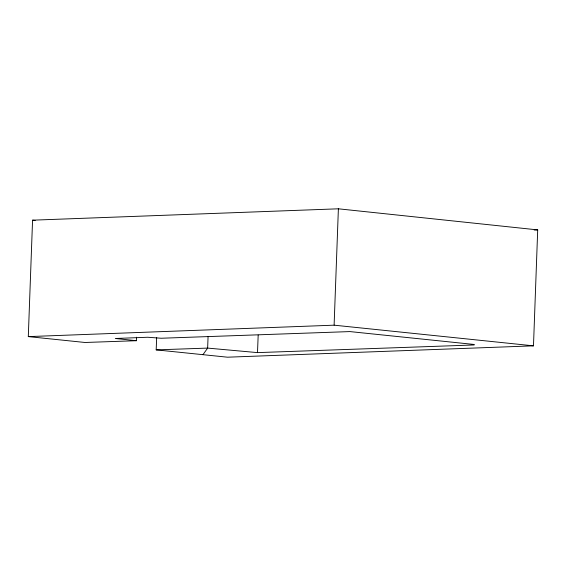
<?xml version="1.0" encoding="UTF-8"?>
<svg xmlns="http://www.w3.org/2000/svg" width="566" height="566" viewBox="0 0 566 566"><rect width="100%" height="100%" fill="white"/><g stroke="black" fill="none" stroke-linecap="round" stroke-linejoin="round"><path stroke-width="0.85" d="M156.655 337.633L156.188 349.873L227.511 357.196L533.483 345.84L537.7 229.902L338.383 208.804L32.566 220.174L28.3 336.607L84.992 342.48L136.441 340.704L136.576 337.202M208.069 336.735L207.644 348.097L202.975 354.67M28.3 336.607L334.11 325.174L338.383 208.804M156.188 349.873L207.644 348.097L257.502 352.611L258.181 335.058M534.177 230.029L537.7 229.902M257.502 352.611L474.209 344.963M32.566 220.174L35.198 220.45M334.11 325.174L533.483 345.84M474.23 344.475L349.894 331.584L161.197 338.242L147.712 337.251L115.308 338.489L136.441 340.704"/></g></svg>
